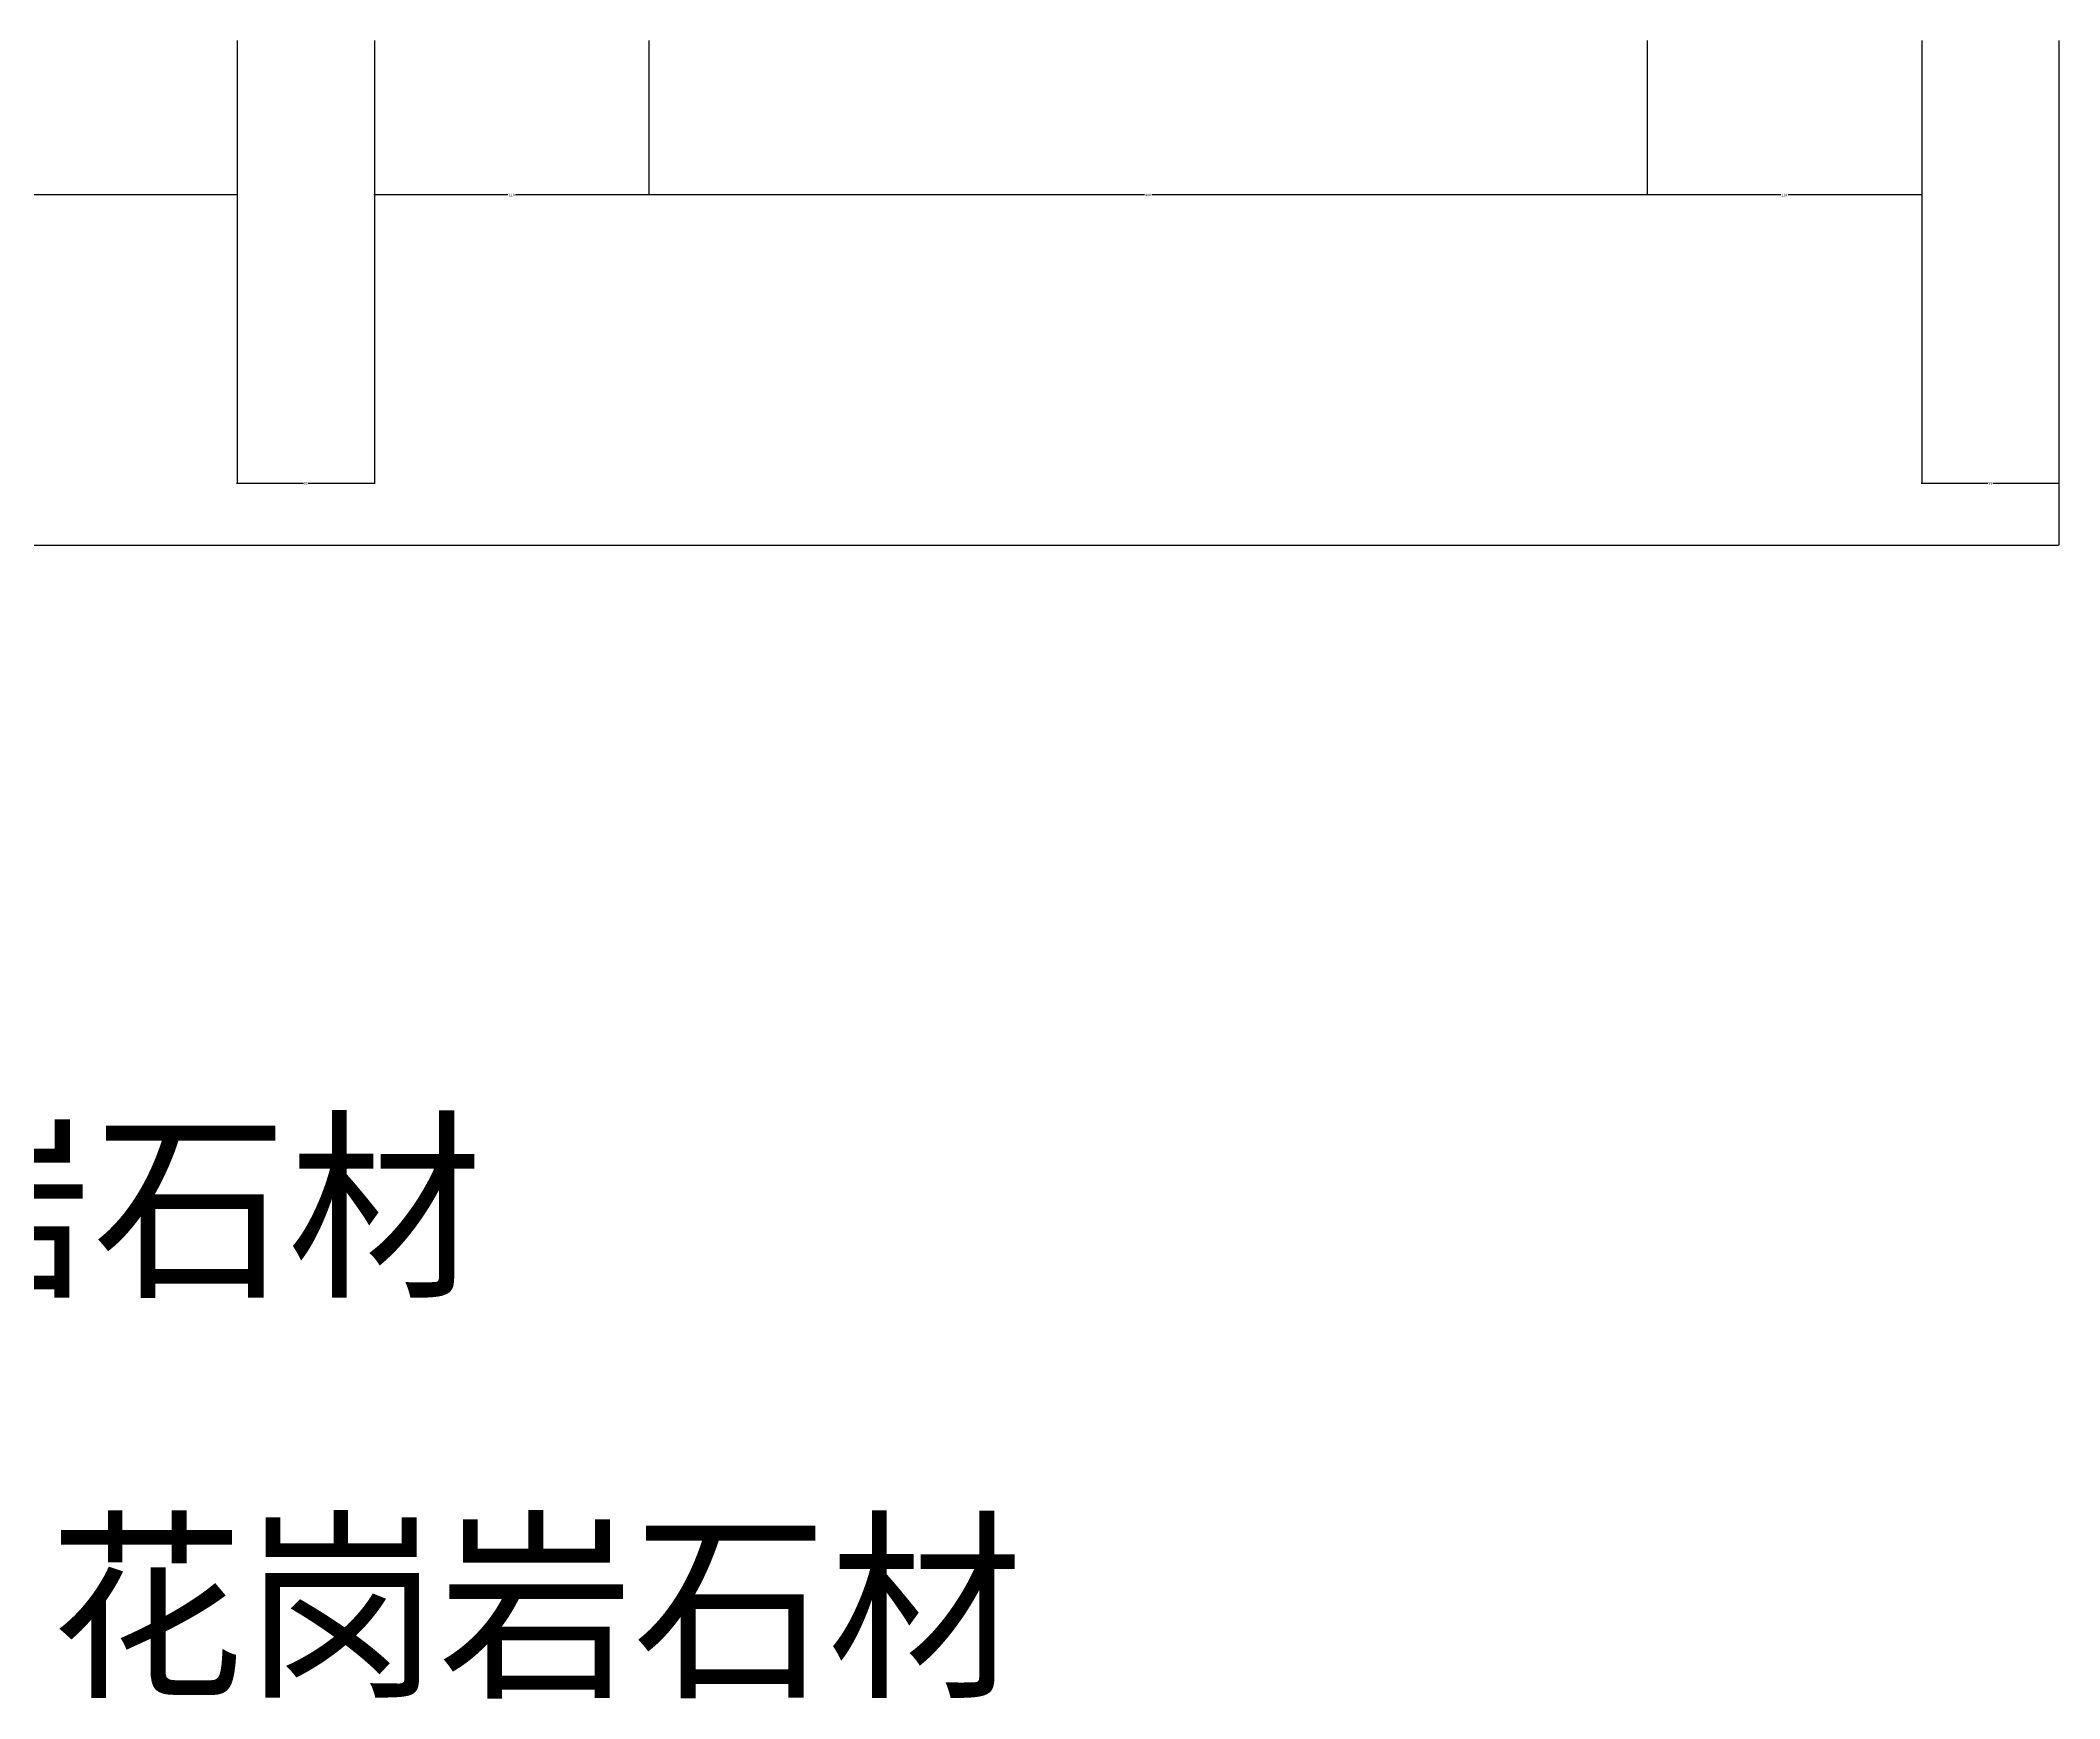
# Model space of a CAD drawing. Header units: metres. Extents: x 223 to 5375, y 130 to 7012.
# Drawn here: x 2456 to 3265, y 1866 to 2530 of the extents above; entities that cross this region are included whole.
import ezdxf

# ---------------------------------------------------------------- set-up
doc = ezdxf.new("R2010")
doc.units = ezdxf.units.M
doc.layers.add('DIM', color=3, linetype='Continuous')
doc.layers.add('TEXT', color=3, linetype='Continuous')
doc.dimstyles.get("Standard").update_dxf_attribs({"dimtxt": 2.5, "dimasz": 2.5, "dimexe": 1.25, "dimexo": 0.625, "dimtad": 1, "dimcen": 2.5, "dimazin": 3, "dimtfac": 1, "dimtmove": 0, "dimatfit": 3})

# ---------------------------------------------------------------- blocks, each defined once
blk = doc.blocks.new('*D3')
for p, q in [((1134.42, 2530.19), (1134.42, 2468.25)), ((2534.42, 2530.19), (2534.42, 2468.25)), ((1832.42, 2468.25), (1134.17, 2468.25)), ((2534.67, 2468.25), (1836.42, 2468.25))]:
    blk.add_line(p, q)
at = {"layer": 'Defpoints'}
for p in [(1134.42, 2530.19), (2534.42, 2530.19), (2534.42, 2468.25)]:
    blk.add_point(p, dxfattribs=at)
at = {"layer": 'DIM', "insert": (1834.42, 2468.25), "char_height": 1, "attachment_point": 5}
blk.add_mtext('1400', dxfattribs=at)
blk = doc.blocks.new('*D4')
for p, q in [((404.68, 2420.64), (404.68, 2327.89)), ((3264.42, 2420.62), (3264.42, 2327.89)), ((404.93, 2327.89), (1831.05, 2327.89)), ((1838.05, 2327.89), (3264.17, 2327.89))]:
    blk.add_line(p, q)
at = {"layer": 'Defpoints'}
for p in [(404.68, 2420.64), (3264.42, 2420.62), (404.68, 2327.89)]:
    blk.add_point(p, dxfattribs=at)
at = {"layer": 'DIM', "insert": (1834.55, 2327.89), "char_height": 1, "attachment_point": 5}
blk.add_mtext('2859,74', dxfattribs=at)
blk = doc.blocks.new('*D42')
for p, q in [((2699.42, 2530.19), (2699.42, 2468.25)), ((3099.42, 2530.19), (3099.42, 2468.25)), ((2897.92, 2468.25), (2699.17, 2468.25)), ((3099.67, 2468.25), (2900.92, 2468.25))]:
    blk.add_line(p, q)
at = {"layer": 'Defpoints'}
for p in [(2699.42, 2530.19), (3099.42, 2530.19), (3099.42, 2468.25)]:
    blk.add_point(p, dxfattribs=at)
at = {"layer": 'DIM', "insert": (2899.42, 2468.25), "char_height": 1, "attachment_point": 5}
blk.add_mtext('400', dxfattribs=at)
blk = doc.blocks.new('*D43')
for p, q in [((2589.42, 2530.19), (2589.42, 2468.25)), ((2699.42, 2530.19), (2699.42, 2468.25)), ((2642.92, 2468.25), (2589.17, 2468.25)), ((2699.67, 2468.25), (2645.92, 2468.25))]:
    blk.add_line(p, q)
at = {"layer": 'Defpoints'}
for p in [(2589.42, 2530.19), (2699.42, 2530.19), (2699.42, 2468.25)]:
    blk.add_point(p, dxfattribs=at)
at = {"layer": 'DIM', "insert": (2644.42, 2468.25), "char_height": 1, "attachment_point": 5}
blk.add_mtext('110', dxfattribs=at)
blk = doc.blocks.new('*D44')
for p, q in [((2534.42, 2530.19), (2534.42, 2352.69)), ((2589.42, 2530.19), (2589.42, 2352.69)), ((2560.92, 2352.69), (2534.17, 2352.69)), ((2589.67, 2352.69), (2562.92, 2352.69))]:
    blk.add_line(p, q)
at = {"layer": 'Defpoints'}
for p in [(2534.42, 2530.19), (2589.42, 2530.19), (2589.42, 2352.69)]:
    blk.add_point(p, dxfattribs=at)
at = {"layer": 'DIM', "insert": (2561.92, 2352.69), "char_height": 1, "attachment_point": 5}
blk.add_mtext('55', dxfattribs=at)
blk = doc.blocks.new('*D45')
for p, q in [((3099.42, 2530.19), (3099.42, 2468.25)), ((3209.42, 2530.19), (3209.42, 2468.25)), ((3152.92, 2468.25), (3099.17, 2468.25)), ((3209.67, 2468.25), (3155.92, 2468.25))]:
    blk.add_line(p, q)
at = {"layer": 'Defpoints'}
for p in [(3099.42, 2530.19), (3209.42, 2530.19), (3209.42, 2468.25)]:
    blk.add_point(p, dxfattribs=at)
at = {"layer": 'DIM', "insert": (3154.42, 2468.25), "char_height": 1, "attachment_point": 5}
blk.add_mtext('110', dxfattribs=at)
blk = doc.blocks.new('*D46')
for p, q in [((3209.42, 2530.19), (3209.42, 2352.69)), ((3264.42, 2530.19), (3264.42, 2352.69)), ((3235.92, 2352.69), (3209.17, 2352.69)), ((3264.67, 2352.69), (3237.92, 2352.69))]:
    blk.add_line(p, q)
at = {"layer": 'Defpoints'}
for p in [(3209.42, 2530.19), (3264.42, 2530.19), (3264.42, 2352.69)]:
    blk.add_point(p, dxfattribs=at)
at = {"layer": 'DIM', "insert": (3236.92, 2352.69), "char_height": 1, "attachment_point": 5}
blk.add_mtext('55', dxfattribs=at)

msp = doc.modelspace()

# ---------------------------------------------------------------- texts
at = {"layer": 'TEXT'}
for p in [(2242.69, 2032.8), (2459.13, 1872.44)]:
    msp.add_text('花岗岩石材', height=60, dxfattribs=at).set_placement(p)

# ---------------------------------------------------------------- dimensions: what is measured, and where the dimension line sits
at = {"layer": 'DIM'}
for base, p1, p2, picture, middle in [((2534.42, 2468.25), (2534.42, 2530.19), (1134.42, 2530.19), '*D3', (1834.42, 2468.25)), ((2589.42, 2352.69), (2589.42, 2530.19), (2534.42, 2530.19), '*D44', (2561.92, 2352.69)), ((2699.42, 2468.25), (2699.42, 2530.19), (2589.42, 2530.19), '*D43', (2644.42, 2468.25)), ((3099.42, 2468.25), (3099.42, 2530.19), (2699.42, 2530.19), '*D42', (2899.42, 2468.25)), ((3209.42, 2468.25), (3209.42, 2530.19), (3099.42, 2530.19), '*D45', (3154.42, 2468.25)), ((3264.42, 2352.69), (3264.42, 2530.19), (3209.42, 2530.19), '*D46', (3236.92, 2352.69)), ((404.68, 2327.89), (404.68, 2420.64), (3264.42, 2420.62), '*D4', (1834.55, 2327.89))]:
    dim = msp.add_linear_dim(base=base, p1=p1, p2=p2, dimstyle='Standard', dxfattribs=at)
    dim.commit()
    dim.dimension.update_dxf_attribs({"geometry": picture, "text_midpoint": middle})

doc.saveas('drawing.dxf')
